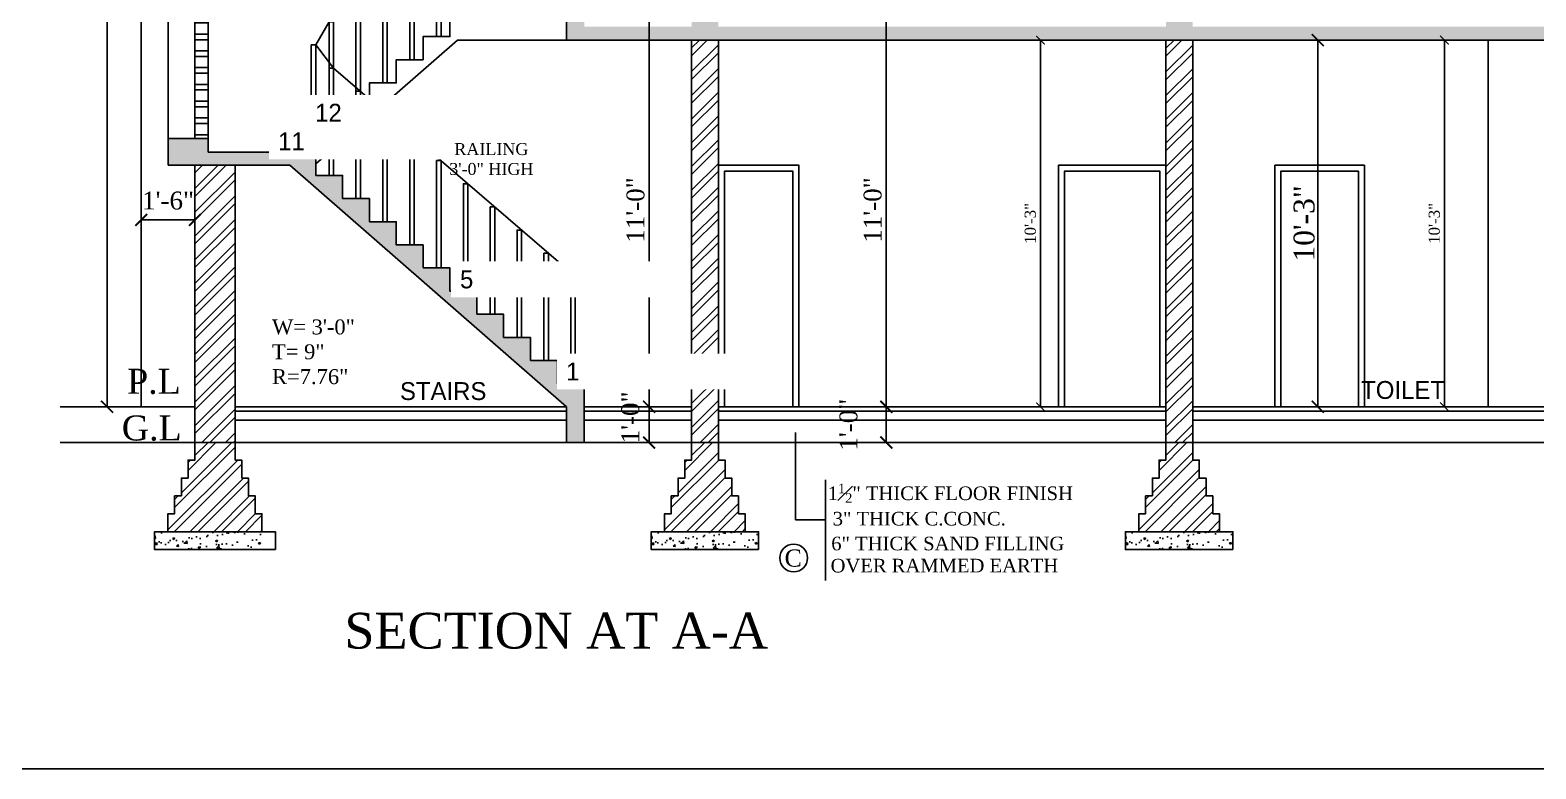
# Model space of a CAD drawing. Header units: feet. Extents: x -3489 to 100857, y -7396 to -4185.
# Drawn here: x 98408 to 98912, y -7396 to -7148 of the extents above; entities that cross this region are included whole.
import ezdxf
from ezdxf.enums import TextEntityAlignment as Align

# ---------------------------------------------------------------- set-up
doc = ezdxf.new("R2010")
doc.units = ezdxf.units.FT
doc.header["$MEASUREMENT"] = 0
doc.linetypes.add('CENTER', pattern=[2, 1.25, -0.25, 0.25, -0.25])
for name, color, linetype, plot in [('BLK_1_FLR_0_KITCHEN', 1, 'Continuous', False), ('BLK_1_FLR_0_REGULAR_ROOM_1', 1, 'Continuous', False), ('BLK_1_FLR_0_WC_BATH_HT', 3, 'Continuous', False)]:
    doc.layers.add(name, color=color, linetype=linetype, plot=plot)
doc.layers.add('Grid', color=252, linetype='CENTER', lineweight=20)
doc.layers.add('HATCH', color=252, linetype='Continuous', lineweight=20)
doc.layers.add('TEXT', color=5, linetype='Continuous')
doc.layers.add('WALL', color=1, linetype='Continuous')
doc.styles.add('33', font='arial.ttf', dxfattribs={"height": 8})
doc.styles.add('VEENI', font='times.ttf')
doc.styles.add('VINOD', font='times.ttf')
doc.dimstyles.get("Standard").update_dxf_attribs({"dimtxt": 3.75, "dimasz": 2.875, "dimexe": 1.25, "dimexo": 7.5, "dimgap": 1.5, "dimtad": 1, "dimdec": 1, "dimzin": 3, "dimdsep": 46, "dimlunit": 4, "dimtxsty": 'VINOD', "dimblk": 'ARCHTICK', "dimblk1": 'ARCHTICK', "dimblk2": 'ARCHTICK', "dimcen": 0.09, "dimclrd": 256, "dimclre": 256, "dimclrt": 256, "dimadec": 0, "dimazin": 0, "dimtfac": 1, "dimtdec": 1, "dimtofl": 0, "dimtmove": 2, "dimatfit": 3, "dimfxl": 2, "dimtolj": 1, "dimtzin": 0, "dimlwd": -1, "dimlwe": -1, "dimarcsym": 0})
doc.dimstyles.new('Standard$0', dxfattribs={"dimtxt": 9, "dimasz": 9, "dimexe": 9, "dimexo": 9, "dimgap": 4.8125, "dimtad": 0, "dimdec": 3, "dimzin": 3, "dimdsep": 46, "dimlunit": 4, "dimtxsty": '33', "dimblk": 'DOTSMALL', "dimblk1": 'ARCHTICK', "dimblk2": 'ARCHTICK', "dimcen": 0.09, "dimclrd": 256, "dimclre": 256, "dimclrt": 256, "dimadec": 0, "dimazin": 0, "dimtfac": 0.75, "dimtdec": 3, "dimtix": 1, "dimtofl": 0, "dimtmove": 2, "dimatfit": 3, "dimldrblk": 'DOTSMALL', "dimfxl": 1, "dimtolj": 1, "dimtzin": 0, "dimlwd": -1, "dimlwe": -1, "dimarcsym": 0})
doc.dimstyles.new('VINOD 1', dxfattribs={"dimtxt": 7, "dimasz": 4, "dimexe": 0.25, "dimexo": 2, "dimgap": 1, "dimtad": 1, "dimzin": 3, "dimdsep": 46, "dimlunit": 4, "dimtxsty": 'VINOD', "dimblk": 'ARCHTICK', "dimcen": 0.09, "dimclrd": 256, "dimclre": 256, "dimclrt": 256, "dimadec": 0, "dimazin": 0, "dimtfac": 1, "dimtofl": 0, "dimtmove": 2, "dimatfit": 3, "dimldrblk": 'OPEN90', "dimfxl": 0.25, "dimtolj": 1, "dimtzin": 0, "dimlwd": -1, "dimlwe": -1, "dimarcsym": 0})
pattern_1 = [(45, (125.1774, -4057.7494), (-3.97747564, 3.97747564), []), (45, (127.829, -4057.7494), (-3.97747564, 3.97747564), [])]
pattern_2 = [(50, (125.1774, -4057.7494), (7.17260183, -0.62752135), [0.75, -8.25]), (355, (125.1774, -4057.7494), (-1.38751334, 7.52192134), [0.6, -6.6]), (100.4514445, (125.775, -4057.802), (5.78508847, 6.8943999), [0.6374019, -7.0114211]), (46.1842, (125.177, -4055.749), (10.6724133, -1.6551928), [1.125, -12.375]), (96.635635, (126.067, -4055.887), (9.3466195, 9.741186), [0.9561034, -10.5171376]), (351.184164, (125.177, -4055.749), (9.3466195, 9.741186), [0.9, -9.9]), (21, (126.1774, -4056.2494), (5.96907052, -4.0261889), [0.75, -8.25]), (326, (126.1774, -4056.2494), (2.4331533, 7.25150045), [0.6, -6.6]), (71.451445, (126.675, -4056.585), (8.40222377, 3.22531153), [0.6374019, -7.0114211]), (37.5, (125.1774, -4057.7494), (0.12159855, 3.32893854), [0, -6.52, 0, -6.7, 0, -6.625]), (7.5, (125.1774, -4057.7494), (2.63069537, 3.94411712), [0, -3.82, 0, -6.37, 0, -2.525]), (327.5, (122.9474, -4057.7494), (5.33822436, -0.22554872), [0, -2.5, 0, -7.8, 0, -10.35]), (317.5, (121.9474, -4057.7494), (5.8318617, 1.00104982), [0, -3.25, 0, -5.18, 0, -7.35])]

# ---------------------------------------------------------------- blocks, each defined once
blk = doc.blocks.new('_ArchTick')
at = {"color": 0, "linetype": 'ByBlock', "const_width": 0.15}
blk.add_lwpolyline([(-0.5, -0.5), (0.5, 0.5)], dxfattribs=at)
blk = doc.blocks.new('*D168')
at = {"transparency": 16777216}
blk.add_line((98433.34, -6896.64), (98433.34, -7274.64), dxfattribs=at)
at = {"layer": 'Defpoints', "color": 0, "transparency": 16777216}
for p in [(98444.8, -6896.64), (98433.34, -7274.64), (98444.8, -7274.64)]:
    blk.add_point(p, dxfattribs=at)
at = {"transparency": 16777216, "xscale": 4, "yscale": 4, "zscale": 4}
for p, rotation in [((98433.34, -6896.64), 90), ((98433.34, -7274.64), 270)]:
    blk.add_blockref('_ArchTick', p, dxfattribs=dict(at, rotation=rotation))
at = {"lineweight": 25, "transparency": 16777216, "insert": (98428.79, -7085.64), "char_height": 6, "attachment_point": 5, "rotation": 90, "style": 'VINOD'}
blk.add_mtext('\\A1;31\'-6"', dxfattribs=at)
blk = doc.blocks.new('*D171')
at = {"transparency": 16777216}
blk.add_line((98444.8, -7211.94), (98462.8, -7211.94), dxfattribs=at)
at = {"layer": 'Defpoints', "color": 0, "transparency": 16777216}
for p in [(98444.8, -7205.41), (98462.8, -7205.41), (98462.8, -7211.94)]:
    blk.add_point(p, dxfattribs=at)
at = {"transparency": 16777216, "xscale": 4, "yscale": 4, "zscale": 4, "rotation": 180}
blk.add_blockref('_ArchTick', (98444.8, -7211.94), dxfattribs=at)
at = {"transparency": 16777216, "xscale": 4, "yscale": 4, "zscale": 4}
blk.add_blockref('_ArchTick', (98462.8, -7211.94), dxfattribs=at)
at = {"lineweight": 25, "transparency": 16777216, "insert": (98453.8, -7205.5), "char_height": 6, "attachment_point": 5, "style": 'VINOD'}
blk.add_mtext('\\A1;1\'-6"', dxfattribs=at)
blk = doc.blocks.new('*D181')
at = {"layer": 'BLK_1_FLR_0_KITCHEN', "transparency": 16777216}
blk.add_line((98694.58, -7142.64), (98694.58, -7274.64), dxfattribs=at)
at = {"layer": 'Defpoints', "color": 0, "transparency": 16777216}
for p in [(98694.58, -7142.64), (98694.58, -7274.64), (98694.58, -7274.64)]:
    blk.add_point(p, dxfattribs=at)
at = {"layer": 'BLK_1_FLR_0_KITCHEN', "transparency": 16777216, "xscale": 4, "yscale": 4, "zscale": 4}
for p, rotation in [((98694.58, -7142.64), 90), ((98694.58, -7274.64), 270)]:
    blk.add_blockref('_ArchTick', p, dxfattribs=dict(at, rotation=rotation))
at = {"layer": 'BLK_1_FLR_0_KITCHEN', "transparency": 16777216, "insert": (98690.03, -7208.64), "char_height": 6, "attachment_point": 5, "rotation": 90, "style": 'VINOD'}
blk.add_mtext('\\A1;11\'-0"', dxfattribs=at)
blk = doc.blocks.new('*D73')
at = {"transparency": 16777216}
blk.add_line((98694.58, -7274.64), (98694.58, -7286.64), dxfattribs=at)
at = {"layer": 'Defpoints', "color": 0, "transparency": 16777216}
for p in [(98680.9, -7274.64), (98694.58, -7286.64), (98694.58, -7286.64)]:
    blk.add_point(p, dxfattribs=at)
at = {"transparency": 16777216, "xscale": 4, "yscale": 4, "zscale": 4}
for p, rotation in [((98694.58, -7274.64), 90), ((98694.58, -7286.64), 270)]:
    blk.add_blockref('_ArchTick', p, dxfattribs=dict(at, rotation=rotation))
at = {"lineweight": 25, "transparency": 16777216, "insert": (98681.92, -7280.64), "char_height": 6, "attachment_point": 5, "rotation": 90, "style": 'VINOD'}
blk.add_mtext('\\A1;1\'-0"', dxfattribs=at)
blk = doc.blocks.new('*D186')
at = {"transparency": 16777216}
blk.add_line((98615.07, -7142.64), (98615.07, -7274.64), dxfattribs=at)
at = {"layer": 'Defpoints', "color": 0, "transparency": 16777216}
for p in [(98615.07, -7142.64), (98614.02, -7274.64), (98615.07, -7274.64)]:
    blk.add_point(p, dxfattribs=at)
at = {"transparency": 16777216, "xscale": 4, "yscale": 4, "zscale": 4}
for p, rotation in [((98615.07, -7142.64), 90), ((98615.07, -7274.64), 270)]:
    blk.add_blockref('_ArchTick', p, dxfattribs=dict(at, rotation=rotation))
at = {"lineweight": 25, "transparency": 16777216, "insert": (98610.52, -7208.64), "char_height": 6, "attachment_point": 5, "rotation": 90, "style": 'VINOD'}
blk.add_mtext('\\A1;11\'-0"', dxfattribs=at)
blk = doc.blocks.new('*D74')
at = {"transparency": 16777216}
blk.add_line((98615.07, -7274.64), (98615.07, -7286.64), dxfattribs=at)
at = {"layer": 'Defpoints', "color": 0, "transparency": 16777216}
for p in [(98598.14, -7274.64), (98615.07, -7286.64), (98615.07, -7286.64)]:
    blk.add_point(p, dxfattribs=at)
at = {"transparency": 16777216, "xscale": 4, "yscale": 4, "zscale": 4}
for p, rotation in [((98615.07, -7274.64), 90), ((98615.07, -7286.64), 270)]:
    blk.add_blockref('_ArchTick', p, dxfattribs=dict(at, rotation=rotation))
at = {"lineweight": 25, "transparency": 16777216, "insert": (98608.79, -7278.21), "char_height": 6, "attachment_point": 5, "rotation": 90, "style": 'VINOD'}
blk.add_mtext('\\A1;1\'-0"', dxfattribs=at)
blk = doc.blocks.new('*D190')
at = {"layer": 'BLK_1_FLR_0_WC_BATH_HT', "transparency": 16777216}
for p, q in [((98881.69, -7274.64), (98881.69, -7151.64)), ((98889.19, -7151.64), (98882.94, -7151.64)), ((98873.8, -7274.64), (98882.94, -7274.64))]:
    blk.add_line(p, q, dxfattribs=at)
at = {"layer": 'Defpoints', "color": 0, "transparency": 16777216}
for p in [(98881.69, -7151.64), (98881.69, -7151.64), (98866.3, -7274.64)]:
    blk.add_point(p, dxfattribs=at)
at = {"layer": 'BLK_1_FLR_0_WC_BATH_HT', "transparency": 16777216, "xscale": 2.875, "yscale": 2.875, "zscale": 2.875}
for p, rotation in [((98881.69, -7151.64), 90), ((98881.69, -7274.64), 270)]:
    blk.add_blockref('_ArchTick', p, dxfattribs=dict(at, rotation=rotation))
at = {"layer": 'BLK_1_FLR_0_WC_BATH_HT', "transparency": 16777216, "insert": (98878.29, -7213.14), "char_height": 3.75, "attachment_point": 5, "rotation": 90, "style": 'VINOD'}
blk.add_mtext('\\A1;10\'-3"', dxfattribs=at)
blk = doc.blocks.new('*D191')
at = {"layer": 'BLK_1_FLR_0_WC_BATH_HT', "transparency": 16777216}
for p, q in [((98746.27, -7274.64), (98746.27, -7151.64)), ((98753.77, -7151.64), (98747.52, -7151.64)), ((98738.37, -7274.64), (98747.52, -7274.64))]:
    blk.add_line(p, q, dxfattribs=at)
at = {"layer": 'Defpoints', "color": 0, "transparency": 16777216}
for p in [(98746.27, -7151.64), (98746.27, -7151.64), (98730.87, -7274.64)]:
    blk.add_point(p, dxfattribs=at)
at = {"layer": 'BLK_1_FLR_0_WC_BATH_HT', "transparency": 16777216, "xscale": 2.875, "yscale": 2.875, "zscale": 2.875}
for p, rotation in [((98746.27, -7151.64), 90), ((98746.27, -7274.64), 270)]:
    blk.add_blockref('_ArchTick', p, dxfattribs=dict(at, rotation=rotation))
at = {"layer": 'BLK_1_FLR_0_WC_BATH_HT', "transparency": 16777216, "insert": (98742.86, -7213.14), "char_height": 3.75, "attachment_point": 5, "rotation": 90, "style": 'VINOD'}
blk.add_mtext('\\A1;10\'-3"', dxfattribs=at)
blk = doc.blocks.new('*D205')
at = {"layer": 'BLK_1_FLR_0_REGULAR_ROOM_1', "linetype": 'CENTER', "transparency": 16777216}
for p, q in [((98839.23, -7151.64), (98838.98, -7151.64)), ((98839.23, -7274.64), (98838.98, -7274.64))]:
    blk.add_line(p, q, dxfattribs=at)
at = {"layer": 'BLK_1_FLR_0_REGULAR_ROOM_1', "transparency": 16777216}
blk.add_line((98839.23, -7151.64), (98839.23, -7274.64), dxfattribs=at)
at = {"layer": 'Defpoints', "color": 0, "transparency": 16777216}
for p in [(98839.23, -7151.64), (98839.23, -7274.64), (98839.23, -7274.64)]:
    blk.add_point(p, dxfattribs=at)
at = {"layer": 'BLK_1_FLR_0_REGULAR_ROOM_1', "transparency": 16777216, "xscale": 4, "yscale": 4, "zscale": 4}
for p, rotation in [((98839.23, -7151.64), 90), ((98839.23, -7274.64), 270)]:
    blk.add_blockref('_ArchTick', p, dxfattribs=dict(at, rotation=rotation))
at = {"layer": 'BLK_1_FLR_0_REGULAR_ROOM_1', "transparency": 16777216, "insert": (98834.67, -7213.14), "char_height": 7, "attachment_point": 5, "rotation": 90, "style": 'VINOD'}
blk.add_mtext('\\A1;10\'-3"', dxfattribs=at)
blk = doc.blocks.new('_Open90')
at = {"color": 0, "linetype": 'ByBlock', "lineweight": -2}
for p, q in [((0, 0), (-1, 0)), ((-0.5, 0.5), (0, 0)), ((0, 0), (-0.5, -0.5))]:
    blk.add_line(p, q, dxfattribs=at)

msp = doc.modelspace()

# ---------------------------------------------------------------- hatches: boundary and pattern name
at = {"layer": 'HATCH', "lineweight": -3, "ltscale": 50}
h = msp.add_hatch(dxfattribs=at)
h.set_pattern_fill('AR-CONC', color=256, style=0)
h.set_pattern_definition([(50, (96409.422, -9880.508), (7.172602, -0.627521), [0.75, -8.25]), (355, (96409.422, -9880.508), (-1.387513, 7.521921), [0.6, -6.6]), (100.4514, (96410.02, -9880.56), (5.785094, 6.894395), [0.637402, -7.011421]), (46.1842, (96409.422, -9878.508), (10.67241, -1.65519), [1.125, -12.375]), (96.6356, (96410.311, -9878.646), (9.346627, 9.74118), [0.956103, -10.51713]), (351.1842, (96409.422, -9878.508), (9.34662, 9.741186), [0.9, -9.9]), (21, (96410.422, -9879.008), (5.96907, -4.026189), [0.75, -8.25]), (326, (96410.422, -9879.008), (2.433153, 7.2515), [0.6, -6.6]), (71.4514, (96410.9195, -9879.3435), (8.402226, 3.225305), [0.637402, -7.011421]), (37.5, (96409.422, -9880.508), (0.1215986, 3.3289385), [0, -6.52, 0, -6.7, 0, -6.625]), (7.5, (96409.422, -9880.508), (2.6306954, 3.944117), [0, -3.82, 0, -6.37, 0, -2.525]), (327.5, (96407.192, -9880.508), (5.3382244, -0.2255487), [0, -2.5, 0, -7.8, 0, -10.35]), (317.5, (96406.192, -9880.508), (5.831862, 1.00105), [0, -3.25, 0, -5.18, 0, -7.35])])
h.paths.add_polyline_path([(98449.25913, -7322.54951), (98449.25913, -7316.54951), (98453.75913, -7316.54951), (98480.75913, -7316.54951), (98485.25913, -7316.54951), (98485.25913, -7322.54951)])
h = msp.add_hatch(dxfattribs=at)
h.set_pattern_fill('AR-CONC', color=256, style=0)
h.set_pattern_definition([(50, (96575.922, -9880.508), (7.172602, -0.627521), [0.75, -8.25]), (355, (96575.922, -9880.508), (-1.387513, 7.521921), [0.6, -6.6]), (100.4514, (96576.52, -9880.56), (5.785094, 6.894395), [0.637402, -7.011421]), (46.1842, (96575.922, -9878.508), (10.67241, -1.65519), [1.125, -12.375]), (96.6356, (96576.811, -9878.646), (9.346627, 9.74118), [0.956103, -10.51713]), (351.1842, (96575.922, -9878.508), (9.34662, 9.741186), [0.9, -9.9]), (21, (96576.922, -9879.008), (5.96907, -4.026189), [0.75, -8.25]), (326, (96576.922, -9879.008), (2.433153, 7.2515), [0.6, -6.6]), (71.4514, (96577.4195, -9879.3435), (8.402226, 3.225305), [0.637402, -7.011421]), (37.5, (96575.922, -9880.508), (0.1215986, 3.3289385), [0, -6.52, 0, -6.7, 0, -6.625]), (7.5, (96575.922, -9880.508), (2.6306954, 3.944117), [0, -3.82, 0, -6.37, 0, -2.525]), (327.5, (96573.692, -9880.508), (5.3382244, -0.2255487), [0, -2.5, 0, -7.8, 0, -10.35]), (317.5, (96572.692, -9880.508), (5.831862, 1.00105), [0, -3.25, 0, -5.18, 0, -7.35])])
h.paths.add_polyline_path([(98615.75913, -7322.54951), (98615.75913, -7316.54951), (98620.25913, -7316.54951), (98647.25913, -7316.54951), (98651.75913, -7316.54951), (98651.75913, -7322.54951)])
h = msp.add_hatch(dxfattribs=at)
h.set_pattern_fill('AR-CONC', color=256, style=0)
h.set_pattern_definition([(50, (96734.922, -9880.508), (7.172602, -0.627521), [0.75, -8.25]), (355, (96734.922, -9880.508), (-1.387513, 7.521921), [0.6, -6.6]), (100.4514, (96735.52, -9880.56), (5.785094, 6.894395), [0.637402, -7.011421]), (46.1842, (96734.922, -9878.508), (10.67241, -1.65519), [1.125, -12.375]), (96.6356, (96735.811, -9878.646), (9.346627, 9.74118), [0.956103, -10.51713]), (351.1842, (96734.922, -9878.508), (9.34662, 9.741186), [0.9, -9.9]), (21, (96735.922, -9879.008), (5.96907, -4.026189), [0.75, -8.25]), (326, (96735.922, -9879.008), (2.433153, 7.2515), [0.6, -6.6]), (71.4514, (96736.4195, -9879.3435), (8.402226, 3.225305), [0.637402, -7.011421]), (37.5, (96734.922, -9880.508), (0.1215986, 3.3289385), [0, -6.52, 0, -6.7, 0, -6.625]), (7.5, (96734.922, -9880.508), (2.6306954, 3.944117), [0, -3.82, 0, -6.37, 0, -2.525]), (327.5, (96732.692, -9880.508), (5.3382244, -0.2255487), [0, -2.5, 0, -7.8, 0, -10.35]), (317.5, (96731.692, -9880.508), (5.831862, 1.00105), [0, -3.25, 0, -5.18, 0, -7.35])])
h.paths.add_polyline_path([(98774.75913, -7322.54951), (98774.75913, -7316.54951), (98779.25913, -7316.54951), (98806.25913, -7316.54951), (98810.75913, -7316.54951), (98810.75913, -7322.54951)])
at = {"layer": 'WALL'}
h = msp.add_hatch(dxfattribs=at)
h.set_pattern_fill('ANSI32', color=0, scale=15)
h.set_pattern_definition(pattern_1)
h.paths.add_polyline_path([(98651.79515, -6905.63931), (98656.29515, -6905.63931), (98656.29515, -6896.63931), (98651.79515, -6896.63931)])
h.paths.add_polyline_path([(98797.29515, -6896.63931), (98788.29515, -6896.63931), (98788.29515, -6905.63931), (98797.29515, -6905.63931)])
h.paths.add_polyline_path([(98797.29515, -6920.63931), (98797.29515, -6914.63931), (98788.29515, -6914.63931), (98788.29515, -6920.63931)])
h.paths.add_polyline_path([(98896.29515, -6914.63931), (98896.29515, -6920.63931), (98909.79515, -6920.63931), (98909.79515, -6914.63931)])
h.paths.add_polyline_path([(98909.79515, -6956.63931), (98896.29515, -6956.63931), (98896.29515, -7010.63931), (98909.79515, -7010.63931)])
h.paths.add_polyline_path([(98909.79515, -7088.63931), (98896.29515, -7088.63931), (98896.29515, -7142.63931), (98909.79515, -7142.63931)])
h.paths.add_polyline_path([(98909.79515, -7052.63931), (98909.79515, -7019.63931), (98896.29515, -7019.63931), (98896.29515, -7052.63931)])
h.paths.add_polyline_path([(98797.29515, -7019.63931), (98788.29515, -7019.63931), (98788.29515, -7052.63931), (98797.29515, -7052.63931)])
h.paths.add_polyline_path([(98797.29515, -7151.63931), (98788.29515, -7151.63931), (98788.29515, -7286.63931), (98797.29515, -7286.63931)])
h.paths.add_polyline_path([(98980.29515, -7178.63931), (98975.79515, -7178.63931), (98975.79515, -7286.63931), (98980.29515, -7286.63931)])
h.paths.add_polyline_path([(98935.29515, -7286.63931), (98939.79515, -7286.63931), (98939.79515, -7178.63931), (98935.29515, -7178.63931)])
h.paths.add_polyline_path([(99082.29515, -7286.63931), (99086.79515, -7286.63931), (99086.79515, -7154.63931), (99082.29515, -7154.63931)])
h.paths.add_polyline_path([(99158.79515, -7286.63931), (99167.79515, -7286.63931), (99167.79515, -7154.63931), (99158.79515, -7154.63931)])
h.paths.add_polyline_path([(99158.79515, -7142.63931), (99158.79515, -7145.63931), (99167.79515, -7145.63931), (99167.79515, -7142.63931)])
h = msp.add_hatch(dxfattribs=at)
h.set_pattern_fill('ANSI32', color=0, scale=15)
h.set_pattern_definition(pattern_1)
h.paths.add_polyline_path([(98462.79515, -6905.63931), (98453.79515, -6905.63931), (98453.79515, -6920.63931), (98462.79515, -6920.63931)])
h.paths.add_polyline_path([(98476.29515, -7193.63931), (98462.79515, -7193.63931), (98462.79515, -7286.63931), (98476.29515, -7286.63931)])
h = msp.add_hatch(dxfattribs=at)
h.set_pattern_fill('ANSI32', color=0, scale=15)
h.set_pattern_definition(pattern_1)
h.paths.add_polyline_path([(98629.29515, -7286.63931), (98638.29515, -7286.63931), (98638.29515, -7151.63931), (98629.29515, -7151.63931)])
h.paths.add_polyline_path([(98629.29515, -7142.63931), (98638.29515, -7142.63931), (98638.29515, -7061.63931), (98629.29515, -7061.63931)])
h.paths.add_polyline_path([(98629.29515, -7046.63931), (98629.29515, -7052.63931), (98638.29515, -7052.63931), (98638.29515, -7046.63931)])
h.paths.add_polyline_path([(98638.29515, -6914.63931), (98629.29515, -6914.63931), (98629.29515, -7010.63931), (98638.29515, -7010.63931)])
h = msp.add_hatch(dxfattribs=at)
h.set_pattern_fill('AR-CONC', color=0)
h.set_pattern_definition(pattern_2)
h.paths.add_polyline_path([(98557.29515, -7103.83931), (98548.29515, -7103.83931), (98548.29515, -7096.07931), (98539.29515, -7096.07931), (98539.29515, -7088.31931), (98530.29515, -7088.31931), (98530.29515, -7080.55931), (98521.29515, -7080.55931), (98521.29515, -7072.79931), (98512.29515, -7072.79931), (98512.29515, -7065.03931), (98503.29515, -7065.03931), (98503.29515, -7057.27931), (98476.29515, -7057.27931), (98467.29515, -7057.27931), (98467.29515, -7052.63931), (98462.79515, -7052.63931), (98462.79515, -7061.63931), (98476.29515, -7061.63931), (98494.65416, -7061.63931), (98587.32766, -7142.63931), (98593.29515, -7142.63931), (98593.29515, -7134.87931), (98584.29515, -7134.87931), (98584.29515, -7127.11931), (98575.29515, -7127.11931), (98575.29515, -7119.35931), (98566.29515, -7119.35931), (98566.29515, -7111.59931), (98557.29515, -7111.59931)])
h.paths.add_polyline_path([(98587.32766, -7274.63931), (98587.32766, -7286.63931), (98593.29515, -7286.63931), (98593.29515, -7274.63931), (98593.29515, -7266.87931), (98584.29515, -7266.87931), (98584.29515, -7259.11931), (98575.29515, -7259.11931), (98575.29515, -7251.35931), (98566.29515, -7251.35931), (98566.29515, -7243.59931), (98557.29515, -7243.59931), (98557.29515, -7235.83931), (98548.29515, -7235.83931), (98548.29515, -7228.07931), (98539.29515, -7228.07931), (98539.29515, -7220.31931), (98530.29515, -7220.31931), (98530.29515, -7212.55931), (98521.29515, -7212.55931), (98521.29515, -7204.79931), (98512.29515, -7204.79931), (98512.29515, -7197.03931), (98503.29515, -7197.03931), (98503.29515, -7189.27931), (98476.29515, -7189.27931), (98467.29515, -7189.27931), (98467.29515, -7184.63931), (98453.79515, -7184.63931), (98453.79515, -7193.63931), (98476.29515, -7193.63931), (98494.65416, -7193.63931)])
h = msp.add_hatch(dxfattribs=at)
h.set_pattern_fill('ANSI32', color=0, scale=15, angle=135)
h.set_pattern_definition([(180, (1157.697, -4057.7494), (-9e-16, -5.625), []), (180, (1155.822, -4055.8744), (-9e-16, -5.625), [])])
h.paths.add_polyline_path([(98462.79515, -7184.63931), (98467.29515, -7184.63931), (98467.29515, -7151.63931), (98467.29515, -7061.63931), (98462.79515, -7061.63931)])
h = msp.add_hatch(dxfattribs=at)
h.set_pattern_fill('AR-CONC', color=0)
h.set_pattern_definition(pattern_2)
h.paths.add_polyline_path([(98980.29515, -7174.13931), (98935.29515, -7174.13931), (98935.29515, -7178.63931), (98980.29515, -7178.63931)])
h.paths.add_polyline_path([(99008.79515, -7144.13931), (99004.29515, -7144.13931), (99004.29515, -7147.13931), (98797.29515, -7147.13931), (98797.29515, -7144.13931), (98788.29515, -7144.13931), (98788.29515, -7147.13931), (98638.29515, -7147.13931), (98638.29515, -7144.13931), (98629.29515, -7144.13931), (98629.29515, -7147.13931), (98593.29515, -7147.13931), (98593.29515, -7144.13931), (98587.32766, -7144.13931), (98587.32766, -7151.63931), (98975.79515, -7151.63931), (98975.79515, -7154.63931), (99167.79515, -7154.63931), (99167.79515, -7147.13931), (99158.79515, -7147.13931), (99158.79515, -7150.13931), (99008.79515, -7150.13931)])
h.paths.add_polyline_path([(99104.99052, -7155.54342), (99104.99052, -7144.49728), (99092.17942, -7144.49728), (99092.17942, -7155.54342)], flags=9)
at = {"layer": 'WALL', "lineweight": -3, "ltscale": 25}
h = msp.add_hatch(dxfattribs=at)
h.set_pattern_fill('ANSI32', color=256, scale=15)
h.set_pattern_definition([(45, (42317.695, 11857.484), (-3.97747564, 3.97747564), []), (45, (42320.3466, 11857.484), (-3.97747564, 3.97747564), [])])
h.paths.add_polyline_path([(98456.00913, -7304.54951), (98458.25913, -7304.54951), (98458.25913, -7298.54951), (98460.50913, -7298.54951), (98460.50913, -7292.54951), (98462.79515, -7292.54951), (98462.79515, -7286.63931), (98476.29515, -7286.63931), (98476.29515, -7292.54951), (98478.50913, -7292.54951), (98478.50913, -7298.54951), (98480.75913, -7298.54951), (98480.75913, -7304.54951), (98483.00913, -7304.54951), (98483.00913, -7310.54951), (98485.25913, -7310.54951), (98485.25913, -7316.54951), (98453.75913, -7316.54951), (98453.75913, -7310.54951), (98456.00913, -7310.54951)])
h = msp.add_hatch(dxfattribs=at)
h.set_pattern_fill('ANSI32', color=256, scale=15)
h.set_pattern_definition([(45, (42484.195, 11857.484), (-3.97747564, 3.97747564), []), (45, (42486.8466, 11857.484), (-3.97747564, 3.97747564), [])])
h.paths.add_polyline_path([(98622.50913, -7304.54951), (98624.75913, -7304.54951), (98624.75913, -7298.54951), (98627.00913, -7298.54951), (98627.00913, -7292.54951), (98629.29515, -7292.54951), (98629.29515, -7286.63931), (98638.29515, -7286.63931), (98638.29515, -7292.54951), (98640.50913, -7292.54951), (98640.50913, -7298.54951), (98642.75913, -7298.54951), (98642.75913, -7304.54951), (98645.00913, -7304.54951), (98645.00913, -7310.54951), (98647.25913, -7310.54951), (98647.25913, -7316.54951), (98620.25913, -7316.54951), (98620.25913, -7310.54951), (98622.50913, -7310.54951)])
h = msp.add_hatch(dxfattribs=at)
h.set_pattern_fill('ANSI32', color=256, scale=15)
h.set_pattern_definition([(45, (42643.195, 11857.484), (-3.97747564, 3.97747564), []), (45, (42645.8466, 11857.484), (-3.97747564, 3.97747564), [])])
h.paths.add_polyline_path([(98781.50913, -7304.54951), (98783.75913, -7304.54951), (98783.75913, -7298.54951), (98786.00913, -7298.54951), (98786.00913, -7292.54951), (98788.29515, -7292.54951), (98788.29515, -7286.63931), (98797.29515, -7286.63931), (98797.29515, -7292.54951), (98799.50913, -7292.54951), (98799.50913, -7298.54951), (98801.75913, -7298.54951), (98801.75913, -7304.54951), (98804.00913, -7304.54951), (98804.00913, -7310.54951), (98806.25913, -7310.54951), (98806.25913, -7316.54951), (98779.25913, -7316.54951), (98779.25913, -7310.54951), (98781.50913, -7310.54951)])

# ---------------------------------------------------------------- linework, layer by layer
at = {"layer": 'WALL'}
for p, q in [((98444.79515, -7274.63931), (98444.79515, -6896.63931)), ((98453.79515, -7193.63931), (98453.79515, -6905.63931)), ((98462.79515, -7184.63931), (98462.79515, -6929.63931)), ((98467.29515, -7151.63931), (98467.29515, -7061.63931)), ((98587.32766, -7142.63931), (98587.32766, -7151.63931)), ((98467.29515, -7184.63931), (98467.29515, -7151.63931)), ((98503.29515, -7193.15931), (98550.80759, -7151.63931)), ((98550.80759, -7151.63931), (98975.79515, -7151.63931)), ((98629.29515, -7286.63931), (98629.29515, -7151.63931)), ((98638.29515, -7286.63931), (98638.29515, -7151.63931)), ((98788.29515, -7286.63931), (98788.29515, -7151.63931)), ((98797.29515, -7286.63931), (98797.29515, -7151.63931)), ((98896.29515, -7151.63931), (98896.29515, -7274.63931)), ((98453.79515, -7184.63931), (98467.29515, -7184.63931)), ((98467.29515, -7184.63931), (98467.29515, -7189.27931)), ((98476.29515, -7189.27931), (98467.29515, -7189.27931)), ((98453.79515, -7193.63931), (98476.29515, -7193.63931)), ((98462.79515, -7193.63931), (98462.79515, -7286.63931)), ((98476.29515, -7193.63931), (98476.29515, -7286.63931)), ((98476.29515, -7193.63931), (98494.65416, -7193.63931)), ((98494.65416, -7193.63931), (98587.32766, -7274.63931)), ((98417.58381, -7274.63931), (98462.79515, -7274.63931)), ((98476.29515, -7274.63931), (98587.32766, -7274.63931)), ((98476.29515, -7276.13931), (98587.32766, -7276.13931)), ((98587.32766, -7274.63931), (98587.32766, -7286.63931)), ((98593.29515, -7274.63931), (98629.29515, -7274.63931)), ((98593.29515, -7274.63931), (98593.29515, -7286.63931)), ((98593.29515, -7276.13931), (98629.29515, -7276.13931)), ((98638.29515, -7274.63931), (98788.29515, -7274.63931)), ((98638.29515, -7276.13931), (98788.29515, -7276.13931)), ((98797.29515, -7274.63931), (98935.29515, -7274.63931)), ((98797.29515, -7276.13931), (98935.29515, -7276.13931)), ((98476.29515, -7279.13931), (98587.32766, -7279.13931)), ((98593.29515, -7279.13931), (98629.29515, -7279.13931)), ((98638.29515, -7279.13931), (98788.29515, -7279.13931)), ((98797.29515, -7279.13931), (98935.29515, -7279.13931)), ((98417.58381, -7286.63931), (99188.71455, -7286.63931))]:
    msp.add_line(p, q, dxfattribs=at)
at = {"layer": 'WALL', "lineweight": -3}
for p, q in [((98664.18377, -7283.21614), (98664.18377, -7312.60392)), ((98674.17048, -7315.09888), (98674.17048, -7299.15461)), ((98664.18377, -7312.60392), (98674.17048, -7312.60392)), ((98674.17048, -7315.09888), (98674.17048, -7332.91291))]:
    msp.add_line(p, q, dxfattribs=at)
at = {"layer": 'WALL', "lineweight": -3, "ltscale": 50}
for p, q in [((98453.75913, -7316.54951), (98485.25913, -7316.54951)), ((98620.25913, -7316.54951), (98647.25913, -7316.54951)), ((98779.25913, -7316.54951), (98806.25913, -7316.54951))]:
    msp.add_line(p, q, dxfattribs=at)
at = {"layer": 'WALL'}
msp.add_lwpolyline([(97909.12966, -7396.11737), (99637.12966, -7396.11737), (99637.12966, -6316.11737), (97909.12966, -6316.11737)], close=True, dxfattribs=at)
for points in [[(98503.29515, -7153.27931), (98507.79515, -7145.51931), (98549.49073, -7109.56846)], [(98543.79515, -7150.47931), (98543.79515, -7114.47931), (98545.29515, -7114.47931), (98545.29515, -7150.47931)], [(98534.79515, -7158.23931), (98534.79515, -7122.23931), (98536.29515, -7122.23931), (98536.29515, -7158.23931)], [(98525.79515, -7165.99931), (98525.79515, -7129.99931), (98527.29515, -7129.99931), (98527.29515, -7165.99931)], [(98516.79515, -7173.75931), (98516.79515, -7137.75931), (98518.29515, -7137.75931), (98518.29515, -7173.75931)], [(98539.29515, -7158.23931), (98539.29515, -7150.47931), (98548.29515, -7150.47931), (98548.29515, -7142.63931), (98557.29515, -7142.63931)], [(98507.79515, -7181.51931), (98507.79515, -7145.51931), (98509.29515, -7145.51931), (98509.29515, -7181.51931)], [(98501.79515, -7189.27931), (98501.79515, -7153.27931), (98503.29515, -7153.27931), (98503.29515, -7189.27931)], [(98590.29515, -7230.87931), (98509.29515, -7161.03931), (98503.29515, -7153.27931)], [(98507.79515, -7197.03931), (98507.79515, -7161.03931), (98509.29515, -7161.03931), (98509.29515, -7197.03931)], [(98521.29515, -7173.75931), (98521.29515, -7165.99931), (98530.29515, -7165.99931), (98530.29515, -7158.23931), (98539.29515, -7158.23931)], [(98516.79515, -7204.79931), (98516.79515, -7168.79931), (98518.29515, -7168.79931), (98518.29515, -7204.79931)], [(98503.29515, -7189.27931), (98503.29515, -7181.51931), (98512.29515, -7181.51931), (98512.29515, -7173.75931), (98521.29515, -7173.75931)], [(98525.79515, -7212.55931), (98525.79515, -7176.55931), (98527.29515, -7176.55931), (98527.29515, -7212.55931)], [(98534.79515, -7220.31931), (98534.79515, -7184.31931), (98536.29515, -7184.31931), (98536.29515, -7220.31931)], [(98503.29515, -7197.03931), (98503.29515, -7189.27931), (98476.29515, -7189.27931)], [(98543.79515, -7228.07931), (98543.79515, -7192.07931), (98545.29515, -7192.07931), (98545.29515, -7228.07931)], [(98521.29515, -7212.55931), (98521.29515, -7204.79931), (98512.29515, -7204.79931), (98512.29515, -7197.03931), (98503.29515, -7197.03931)], [(98665.29515, -7274.63931), (98665.29515, -7193.63931), (98638.29515, -7193.63931), (98638.29515, -7274.63931)], [(98663.29515, -7274.63931), (98663.29515, -7195.63931), (98640.29515, -7195.63931), (98640.29515, -7274.63931)], [(98788.29515, -7274.63931), (98788.29515, -7193.63931), (98752.29515, -7193.63931), (98752.29515, -7274.63931)], [(98786.29515, -7274.63931), (98786.29515, -7195.63931), (98754.29515, -7195.63931), (98754.29515, -7274.63931)], [(98854.82904, -7274.63931), (98854.82904, -7193.63931), (98824.82904, -7193.63931), (98824.82904, -7274.63931)], [(98852.82904, -7274.63931), (98852.82904, -7195.63931), (98826.82904, -7195.63931), (98826.82904, -7274.63931)], [(98552.79515, -7235.83931), (98552.79515, -7199.83931), (98554.29515, -7199.83931), (98554.29515, -7235.83931)], [(98561.79515, -7243.59931), (98561.79515, -7207.59931), (98563.29515, -7207.59931), (98563.29515, -7243.59931)], [(98539.29515, -7228.07931), (98539.29515, -7220.31931), (98530.29515, -7220.31931), (98530.29515, -7212.55931), (98521.29515, -7212.55931)], [(98570.79515, -7251.35931), (98570.79515, -7215.35931), (98572.29515, -7215.35931), (98572.29515, -7251.35931)], [(98579.79515, -7259.11931), (98579.79515, -7223.11931), (98581.29515, -7223.11931), (98581.29515, -7259.11931)], [(98557.29515, -7243.59931), (98557.29515, -7235.83931), (98548.29515, -7235.83931), (98548.29515, -7228.07931), (98539.29515, -7228.07931)], [(98588.79515, -7266.87931), (98588.79515, -7230.87931), (98590.29515, -7230.87931), (98590.29515, -7266.87931)], [(98575.29515, -7259.11931), (98575.29515, -7251.35931), (98566.29515, -7251.35931), (98566.29515, -7243.59931), (98557.29515, -7243.59931)], [(98593.29515, -7274.63931), (98593.29515, -7266.87931), (98584.29515, -7266.87931), (98584.29515, -7259.11931), (98575.29515, -7259.11931)]]:
    msp.add_lwpolyline(points, dxfattribs=at)
at = {"layer": 'WALL', "lineweight": -3}
for points in [[(98458.25913, -7298.54951), (98460.50913, -7298.54951), (98460.50913, -7292.54951), (98462.79515, -7292.54951), (98462.79515, -7286.63931)], [(98476.29515, -7286.63931), (98476.29515, -7292.54951), (98478.50913, -7292.54951), (98478.50913, -7298.54951)], [(98624.75913, -7298.54951), (98627.00913, -7298.54951), (98627.00913, -7292.54951), (98629.29515, -7292.54951), (98629.29515, -7286.63931)], [(98638.29515, -7286.63931), (98638.29515, -7292.54951), (98640.50913, -7292.54951), (98640.50913, -7298.54951)], [(98783.75913, -7298.54951), (98786.00913, -7298.54951), (98786.00913, -7292.54951), (98788.29515, -7292.54951), (98788.29515, -7286.63931)], [(98797.29515, -7286.63931), (98797.29515, -7292.54951), (98799.50913, -7292.54951), (98799.50913, -7298.54951)], [(98460.50913, -7298.54951), (98458.25913, -7298.54951), (98458.25913, -7304.54951)], [(98483.00913, -7304.54951), (98480.75913, -7304.54951), (98480.75913, -7298.54951), (98478.50913, -7298.54951)], [(98627.00913, -7298.54951), (98624.75913, -7298.54951), (98624.75913, -7304.54951)], [(98645.00913, -7304.54951), (98642.75913, -7304.54951), (98642.75913, -7298.54951), (98640.50913, -7298.54951)], [(98786.00913, -7298.54951), (98783.75913, -7298.54951), (98783.75913, -7304.54951)], [(98804.00913, -7304.54951), (98801.75913, -7304.54951), (98801.75913, -7298.54951), (98799.50913, -7298.54951)], [(98453.75913, -7310.54951), (98456.00913, -7310.54951), (98456.00913, -7304.54951), (98458.25913, -7304.54951)], [(98480.75913, -7304.54951), (98483.00913, -7304.54951), (98483.00913, -7310.54951)], [(98620.25913, -7310.54951), (98622.50913, -7310.54951), (98622.50913, -7304.54951), (98624.75913, -7304.54951)], [(98642.75913, -7304.54951), (98645.00913, -7304.54951), (98645.00913, -7310.54951)], [(98779.25913, -7310.54951), (98781.50913, -7310.54951), (98781.50913, -7304.54951), (98783.75913, -7304.54951)], [(98801.75913, -7304.54951), (98804.00913, -7304.54951), (98804.00913, -7310.54951)], [(98456.00913, -7310.54951), (98453.75913, -7310.54951), (98453.75913, -7316.54951)], [(98489.75913, -7316.54951), (98485.25913, -7316.54951), (98485.25913, -7310.54951), (98483.00913, -7310.54951)], [(98622.50913, -7310.54951), (98620.25913, -7310.54951), (98620.25913, -7316.54951)], [(98651.75913, -7316.54951), (98647.25913, -7316.54951), (98647.25913, -7310.54951), (98645.00913, -7310.54951)], [(98781.50913, -7310.54951), (98779.25913, -7310.54951), (98779.25913, -7316.54951)], [(98810.75913, -7316.54951), (98806.25913, -7316.54951), (98806.25913, -7310.54951), (98804.00913, -7310.54951)], [(98489.75913, -7322.54951), (98449.25913, -7322.54951), (98449.25913, -7316.54951), (98453.75913, -7316.54951)], [(98485.25913, -7316.54951), (98489.75913, -7316.54951), (98489.75913, -7322.54951)], [(98651.75913, -7322.54951), (98615.75913, -7322.54951), (98615.75913, -7316.54951), (98620.25913, -7316.54951)], [(98647.25913, -7316.54951), (98651.75913, -7316.54951), (98651.75913, -7322.54951)], [(98810.75913, -7322.54951), (98774.75913, -7322.54951), (98774.75913, -7316.54951), (98779.25913, -7316.54951)], [(98806.25913, -7316.54951), (98810.75913, -7316.54951), (98810.75913, -7322.54951)]]:
    msp.add_lwpolyline(points, dxfattribs=at)
msp.add_circle((98663.51689, -7325.36148), 4.62503, dxfattribs=at)

# ---------------------------------------------------------------- texts
at = {"layer": 'Grid', "color": 6, "char_height": 6, "width": 68.3933944, "attachment_point": 1}
for s, insert in [('\\A1;\\pi19.48241;{\\fUtsaah|b0|i0|c0|p34;STAIRS}', (98512.05539, -7266.38033)), ('\\A1;\\pi20.1967;{\\fUtsaah|b0|i0|c0|p34;TOILET}', (98833.57174, -7266.00499))]:
    msp.add_mtext(s, dxfattribs=dict(at, insert=insert))
at = {"layer": 'TEXT'}
for s, height, style, p in [('3" THICK C.CONC.', 4.5685555, 'VEENI', (98705.62594, -7312.19719)), ('6" THICK SAND FILLING', 4.5685555, 'VEENI', (98715.19561, -7320.51372)), ('OVER RAMMED EARTH', 4.5685555, 'VEENI', (98714.04251, -7327.95076)), ('SECTION AT A-A', 12, 'VINOD', (98583.90732, -7349.76423))]:
    msp.add_text(s, height=height, dxfattribs=dict(at, style=style)).set_placement(p, align=Align.MIDDLE)
at = {"layer": 'TEXT', "color": 5, "insert": (98562.17248, -7186.19437), "char_height": 4, "width": 39.1101054, "attachment_point": 2, "style": 'VINOD'}
msp.add_mtext('RAILING\\P3\'-0" HIGH', dxfattribs=at)
at = {"layer": 'TEXT', "attachment_point": 2}
for s, insert, char_height, width, style in [('P.L', (98449.07114, -7261.88389), 8.4, 265.5190396, 'VINOD'), ('G.L', (98448.31756, -7277.54799), 8.4, 265.5190396, 'VINOD'), ('\\A1;{\\H1x;1\\H0.7x;\\S1#2;}" THICK FLOOR FINISH', (98716.02937, -7300.45688), 4.5685555, 93.866073, 'VEENI')]:
    msp.add_mtext(s, dxfattribs=dict(at, insert=insert, char_height=char_height, width=width, style=style))
at = {"layer": 'TEXT', "lineweight": -3, "insert": (98663.3701, -7322.50862), "char_height": 5.76003, "width": 105.5993322, "attachment_point": 2, "style": 'VEENI'}
msp.add_mtext('C', dxfattribs=at)
at = {"layer": 'WALL', "insert": (98488.63629, -7245.35419), "char_height": 5, "width": 34.87938, "attachment_point": 1, "style": 'VINOD'}
msp.add_mtext('W= 3\'-0"\\PT= 9"\\PR=7.76"', dxfattribs=at)

# ---------------------------------------------------------------- dimensions: what is measured, and where the dimension line sits
at = {"lineweight": 25}
for base, p1, p2, picture, middle in [((98433.34373, -7274.63931), (98444.79515, -6896.63931), (98444.79515, -7274.63931), '*D168', (98428.79182, -7085.63931)), ((98615.07314, -7274.63931), (98615.07314, -7142.63931), (98614.0231, -7274.63931), '*D186', (98610.52123, -7208.63931)), ((98694.58071, -7286.63931), (98680.8956, -7274.63931), (98694.58071, -7286.63931), '*D73', (98681.92498, -7280.63931))]:
    dim = msp.add_linear_dim(base=base, p1=p1, p2=p2, angle=90, dimstyle='Standard$0', override={"dimtxt": 6, "dimasz": 4, "dimexe": 1.25, "dimexo": 7.5, "dimgap": 1.5, "dimtad": 1, "dimdec": 2, "dimtxsty": 'VINOD', "dimblk": 'ArchTick', "dimse1": 1, "dimse2": 1, "dimtfac": 1, "dimtdec": 1, "dimtix": 0, "dimfxl": 2}, dxfattribs=at)
    dim.commit()
    dim.dimension.update_dxf_attribs({"geometry": picture, "text_midpoint": middle})
dim = msp.add_linear_dim(base=(98462.79515, -7211.94426), p1=(98444.79515, -7205.40965), p2=(98462.79515, -7205.40965), dimstyle='Standard$0', override={"dimtxt": 6, "dimasz": 4, "dimexe": 1.25, "dimexo": 7.5, "dimgap": 1.5, "dimtad": 1, "dimdec": 2, "dimtxsty": 'VINOD', "dimblk": 'ArchTick', "dimse1": 1, "dimse2": 1, "dimtfac": 1, "dimtdec": 1, "dimtix": 0, "dimfxl": 2}, dxfattribs=at)
dim.commit()
dim.dimension.update_dxf_attribs({"geometry": '*D171', "text_midpoint": (98453.79515, -7205.50348), "dimtype": 160})
dim = msp.add_linear_dim(base=(98615.07314, -7286.63931), p1=(98598.13602, -7274.63931), p2=(98615.07314, -7286.63931), angle=90, dimstyle='Standard$0', override={"dimtxt": 6, "dimasz": 4, "dimexe": 1.25, "dimexo": 7.5, "dimgap": 1.5, "dimtad": 1, "dimdec": 2, "dimtxsty": 'VINOD', "dimblk": 'ArchTick', "dimse1": 1, "dimse2": 1, "dimtfac": 1, "dimtdec": 1, "dimtix": 0, "dimfxl": 2}, dxfattribs=at)
dim.commit()
dim.dimension.update_dxf_attribs({"geometry": '*D74', "text_midpoint": (98608.79458, -7278.2099), "dimtype": 160})
at = {"layer": 'BLK_1_FLR_0_KITCHEN', "color": 1}
dim = msp.add_linear_dim(base=(98694.58071, -7274.63931), p1=(98694.58071, -7142.63931), p2=(98694.58071, -7274.63931), angle=90, dimstyle='Standard$0', override={"dimtxt": 6, "dimasz": 4, "dimexe": 1.25, "dimexo": 7.5, "dimgap": 1.5, "dimtad": 1, "dimdec": 2, "dimtxsty": 'VINOD', "dimblk": 'ArchTick', "dimse1": 1, "dimse2": 1, "dimtfac": 1, "dimtdec": 1, "dimtix": 0, "dimfxl": 2}, dxfattribs=at)
dim.commit()
dim.dimension.update_dxf_attribs({"geometry": '*D181', "text_midpoint": (98690.0288, -7208.63931)})
at = {"layer": 'BLK_1_FLR_0_REGULAR_ROOM_1', "color": 1}
dim = msp.add_linear_dim(base=(98839.2335, -7274.63931), p1=(98839.2335, -7151.63931), p2=(98839.2335, -7274.63931), angle=90, dimstyle='VINOD 1', override={"dimfxl": 1.5, "dimfxlon": 1}, dxfattribs=at)
dim.commit()
dim.dimension.update_dxf_attribs({"geometry": '*D205', "text_midpoint": (98834.67294, -7213.13931)})
at = {"layer": 'BLK_1_FLR_0_WC_BATH_HT'}
for base, p1, p2, picture, middle in [((98746.27207, -7151.63931), (98730.87333, -7274.63931), (98746.27207, -7151.63931), '*D191', (98742.86462, -7213.13931)), ((98881.69388, -7151.63931), (98866.29515, -7274.63931), (98881.69388, -7151.63931), '*D190', (98878.28644, -7213.13931))]:
    dim = msp.add_linear_dim(base=base, p1=p1, p2=p2, angle=270, dimstyle='Standard', override={"dimfxl": 7}, dxfattribs=at)
    dim.commit()
    dim.dimension.update_dxf_attribs({"geometry": picture, "text_midpoint": middle})

# ---------------------------------------------------------------- next in the draw order: texts
at = {"layer": 'Grid', "color": 6, "char_height": 6, "width": 70.9935748, "attachment_point": 1, "bg_fill": 2}
for s, insert in [('{\\fUtsaah|b0|i0|c0|p34;11}', (98490.68642, -7182.59137)), ('{\\fUtsaah|b0|i0|c0|p34;5}', (98551.67216, -7228.90355)), ('{\\fUtsaah|b0|i0|c0|p34;1}', (98587.21089, -7259.81652))]:
    msp.add_mtext(s, dxfattribs=dict(at, insert=insert))

# ---------------------------------------------------------------- next in the draw order: texts
at = {"layer": 'Grid', "color": 6, "insert": (98503.09522, -7173.00629), "char_height": 6, "width": 70.9935748, "attachment_point": 1, "bg_fill": 2}
msp.add_mtext('{\\fUtsaah|b0|i0|c0|p34;12}', dxfattribs=at)

doc.saveas('drawing.dxf')
